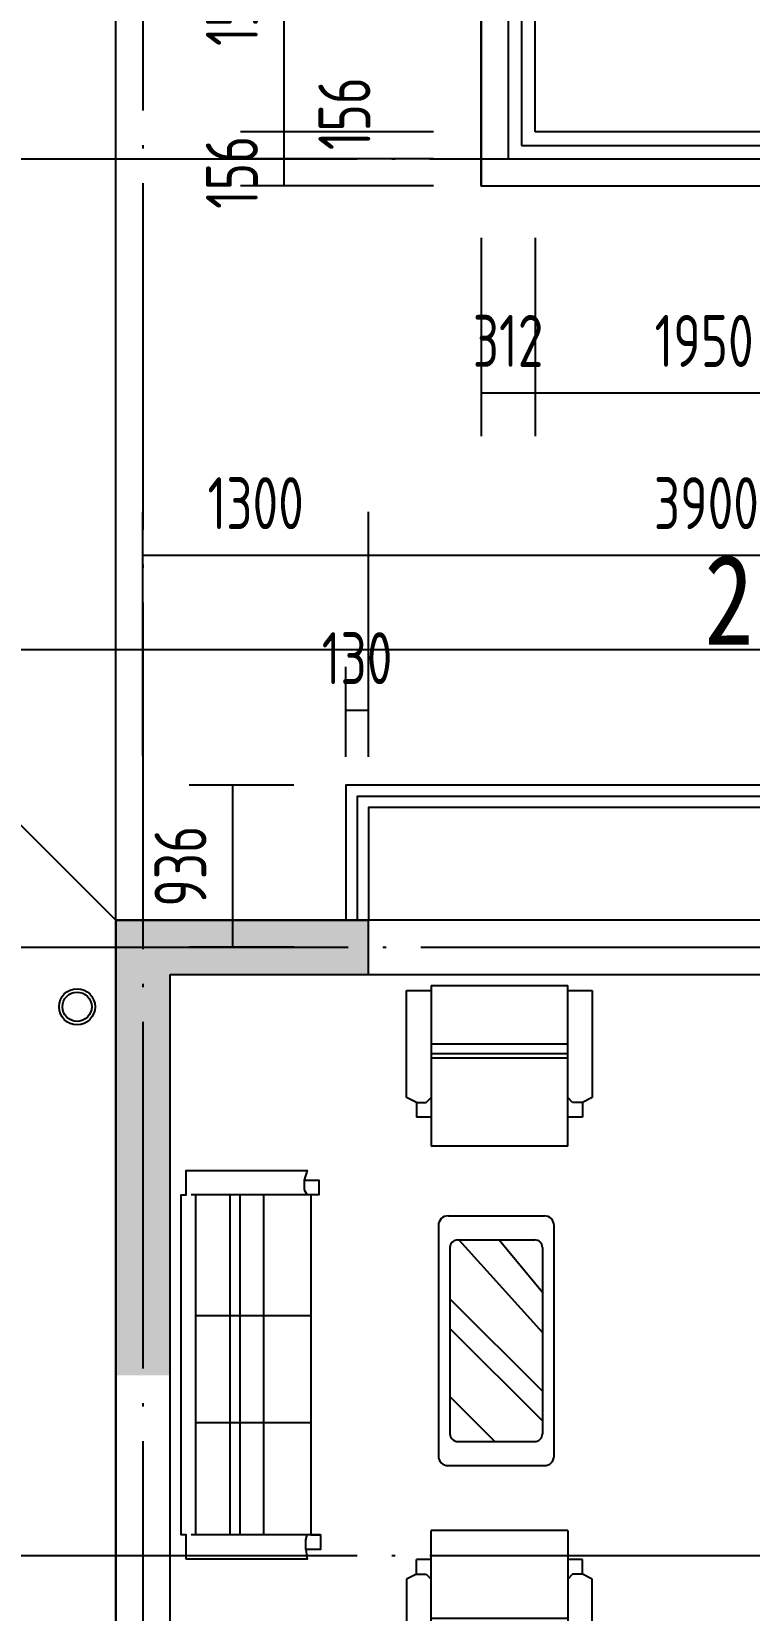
# Model space of a CAD drawing. Extents: x -726032 to 135930, y -151624 to 587044.
# Drawn here: x -712407 to -708266, y 563876 to 572987 of the extents above; entities that cross this region are included whole.
import ezdxf

# ---------------------------------------------------------------- set-up
doc = ezdxf.new("R2010")
doc.units = 0
doc.header["$LTSCALE"] = 1000
doc.header["$MEASUREMENT"] = 0
doc.linetypes.add('DOTE', pattern=[2.42, 2, -0.2, 0.02, -0.2])
doc.layers.get('0').update_dxf_attribs({"linetype": 'CONTINUOUS'})
doc.layers.get('DEFPOINTS').update_dxf_attribs({"color": 1, "linetype": 'CONTINUOUS'})
for name, color, linetype in [('COLUMN', 170, 'CONTINUOUS'), ('DOTE', 8, 'DOTE'), ('GROUND', 45, 'CONTINUOUS'), ('PUB_DIM', 245, 'CONTINUOUS'), ('STAIR', 42, 'CONTINUOUS'), ('WALL', 255, 'CONTINUOUS'), ('WINDOW', 155, 'CONTINUOUS'), ('家具', 252, 'CONTINUOUS'), ('引线', 213, 'CONTINUOUS'), ('雨水管', 20, 'CONTINUOUS')]:
    doc.layers.add(name, color=color, linetype=linetype)
doc.styles.add('-宋体', font='SimSun.ttf', dxfattribs={"width": 0.8})
doc.styles.add('DIM_FONT', font='isocp.shx', dxfattribs={"width": 0.8})
doc.dimstyles.new('DIMN', dxfattribs={"dimtxt": 300, "dimasz": 1, "dimexe": 250, "dimexo": 300, "dimgap": 150, "dimtad": 1, "dimdec": 0, "dimzin": 0, "dimdsep": 46, "dimtxsty": 'DIM_FONT', "dimcen": 0.09, "dimclrt": 142, "dimadec": 0, "dimazin": 0, "dimtfac": 1, "dimtdec": 0, "dimtix": 1, "dimtmove": 2, "dimatfit": 3, "dimfxl": 1, "dimtolj": 1, "dimtzin": 0, "dimarcsym": 0})

# ---------------------------------------------------------------- blocks, each defined once
blk = doc.blocks.new('*D1474')
at = {"layer": 'DEFPOINTS', "color": 0, "transparency": 16777216}
for p in [(-709813.9, 572096.4), (-709501.9, 572096.4), (-709501.9, 570901.7)]:
    blk.add_point(p, dxfattribs=at)
at = {"layer": 'PUB_DIM', "color": 0, "lineweight": -2, "transparency": 16777216}
for p, q in [((-709813.9, 571796.4), (-709813.9, 570651.7)), ((-709501.9, 571796.4), (-709501.9, 570651.7)), ((-709814.9, 570901.7), (-709815.9, 570901.7)), ((-709813.9, 570901.7), (-709501.9, 570901.7)), ((-709500.9, 570901.7), (-709499.9, 570901.7))]:
    blk.add_line(p, q, dxfattribs=at)
at = {"layer": 'PUB_DIM', "color": 0, "transparency": 16777216}
for points in [[(-709814.9, 570901.8), (-709814.9, 570901.5), (-709813.9, 570901.7)], [(-709500.9, 570901.8), (-709500.9, 570901.5), (-709501.9, 570901.7)]]:
    blk.add_solid(points, dxfattribs=at)
at = {"layer": 'PUB_DIM', "color": 142, "transparency": 16777216, "insert": (-709657.9, 571201.7), "char_height": 300, "attachment_point": 5, "style": 'DIM_FONT'}
blk.add_mtext('\\A1;312', dxfattribs=at)
blk = doc.blocks.new('*D1475')
at = {"layer": 'DEFPOINTS', "color": 0, "transparency": 16777216}
for p in [(-710463.9, 569965.5), (-711763.9, 568506), (-710463.9, 568506)]:
    blk.add_point(p, dxfattribs=at)
at = {"layer": 'PUB_DIM', "color": 0, "lineweight": -2, "transparency": 16777216}
for p, q in [((-711763.9, 568806), (-711763.9, 570215.5)), ((-710463.9, 568806), (-710463.9, 570215.5)), ((-711762.9, 569965.5), (-710464.9, 569965.5))]:
    blk.add_line(p, q, dxfattribs=at)
at = {"layer": 'PUB_DIM', "color": 0, "transparency": 16777216}
for points in [[(-711762.9, 569965.7), (-711762.9, 569965.3), (-711763.9, 569965.5)], [(-710464.9, 569965.7), (-710464.9, 569965.3), (-710463.9, 569965.5)]]:
    blk.add_solid(points, dxfattribs=at)
at = {"layer": 'PUB_DIM', "color": 142, "transparency": 16777216, "insert": (-711113.9, 570265.5), "char_height": 300, "attachment_point": 5, "style": 'DIM_FONT'}
blk.add_mtext('\\A1;1300', dxfattribs=at)
blk = doc.blocks.new('*D1476')
at = {"layer": 'DEFPOINTS', "color": 0, "transparency": 16777216}
for p in [(-710593.9, 568638.4), (-711247.6, 567702.4), (-710593.9, 567702.4)]:
    blk.add_point(p, dxfattribs=at)
at = {"layer": 'PUB_DIM', "color": 0, "lineweight": -2, "transparency": 16777216}
for p, q in [((-710893.9, 568638.4), (-711497.6, 568638.4)), ((-711247.6, 568637.4), (-711247.6, 567703.4)), ((-710893.9, 567702.4), (-711497.6, 567702.4))]:
    blk.add_line(p, q, dxfattribs=at)
at = {"layer": 'PUB_DIM', "color": 0, "transparency": 16777216}
for points in [[(-711247.8, 568637.4), (-711247.5, 568637.4), (-711247.6, 568638.4)], [(-711247.8, 567703.4), (-711247.5, 567703.4), (-711247.6, 567702.4)]]:
    blk.add_solid(points, dxfattribs=at)
at = {"layer": 'PUB_DIM', "color": 142, "transparency": 16777216, "insert": (-711547.6, 568170.4), "char_height": 300, "attachment_point": 5, "rotation": 90, "style": 'DIM_FONT'}
blk.add_mtext('\\A1;936', dxfattribs=at)
blk = doc.blocks.new('*D1477')
at = {"layer": 'DEFPOINTS', "color": 0, "transparency": 16777216}
for p in [(-710463.9, 569071), (-710593.9, 568501.5), (-710463.9, 568501.5)]:
    blk.add_point(p, dxfattribs=at)
at = {"layer": 'PUB_DIM', "color": 0, "lineweight": -2, "transparency": 16777216}
for p, q in [((-710593.9, 568801.5), (-710593.9, 569321)), ((-710463.9, 568801.5), (-710463.9, 569321)), ((-710594.9, 569071), (-710595.9, 569071)), ((-710593.9, 569071), (-710463.9, 569071)), ((-710462.9, 569071), (-710461.9, 569071))]:
    blk.add_line(p, q, dxfattribs=at)
at = {"layer": 'PUB_DIM', "color": 0, "transparency": 16777216}
for points in [[(-710594.9, 569071.1), (-710594.9, 569070.8), (-710593.9, 569071)], [(-710462.9, 569071.1), (-710462.9, 569070.8), (-710463.9, 569071)]]:
    blk.add_solid(points, dxfattribs=at)
at = {"layer": 'PUB_DIM', "color": 142, "transparency": 16777216, "insert": (-710528.9, 569371), "char_height": 300, "attachment_point": 5, "style": 'DIM_FONT'}
blk.add_mtext('\\A1;130', dxfattribs=at)
blk = doc.blocks.new('*D1479')
at = {"layer": 'DEFPOINTS', "color": 0, "transparency": 16777216}
for p in [(-709787.9, 573968.4), (-710951, 572408.4), (-709787.9, 572408.4)]:
    blk.add_point(p, dxfattribs=at)
at = {"layer": 'PUB_DIM', "color": 0, "lineweight": -2, "transparency": 16777216}
for p, q in [((-710087.9, 573968.4), (-711201, 573968.4)), ((-710951, 573967.4), (-710951, 572409.4)), ((-710087.9, 572408.4), (-711201, 572408.4))]:
    blk.add_line(p, q, dxfattribs=at)
at = {"layer": 'PUB_DIM', "color": 0, "transparency": 16777216}
for points in [[(-710951.1, 573967.4), (-710950.8, 573967.4), (-710951, 573968.4)], [(-710951.1, 572409.4), (-710950.8, 572409.4), (-710951, 572408.4)]]:
    blk.add_solid(points, dxfattribs=at)
at = {"layer": 'PUB_DIM', "color": 142, "transparency": 16777216, "insert": (-711251, 573188.4), "char_height": 300, "attachment_point": 5, "rotation": 90, "style": 'DIM_FONT'}
blk.add_mtext('\\A1;1560', dxfattribs=at)
blk = doc.blocks.new('*D1480')
at = {"layer": 'DEFPOINTS', "color": 0, "transparency": 16777216}
for p in [(-709787.9, 572252.4), (-710951, 572096.4), (-709787.9, 572096.4)]:
    blk.add_point(p, dxfattribs=at)
at = {"layer": 'PUB_DIM', "color": 0, "lineweight": -2, "transparency": 16777216}
for p, q in [((-710087.9, 572252.4), (-711201, 572252.4)), ((-710951, 572253.4), (-710951, 572254.4)), ((-710951, 572252.4), (-710951, 572096.4)), ((-710087.9, 572096.4), (-711201, 572096.4)), ((-710951, 572095.4), (-710951, 572094.4))]:
    blk.add_line(p, q, dxfattribs=at)
at = {"layer": 'PUB_DIM', "color": 0, "transparency": 16777216}
for points in [[(-710951.1, 572253.4), (-710950.8, 572253.4), (-710951, 572252.4)], [(-710951.1, 572095.4), (-710950.8, 572095.4), (-710951, 572096.4)]]:
    blk.add_solid(points, dxfattribs=at)
at = {"layer": 'PUB_DIM', "color": 142, "transparency": 16777216, "insert": (-711251, 572174.4), "char_height": 300, "attachment_point": 5, "rotation": 90, "style": 'DIM_FONT'}
blk.add_mtext('\\A1;156', dxfattribs=at)
blk = doc.blocks.new('*D1481')
at = {"layer": 'DEFPOINTS', "color": 0, "transparency": 16777216}
for p in [(-709787.9, 572408.4), (-710951, 572252.4), (-709787.9, 572252.4)]:
    blk.add_point(p, dxfattribs=at)
at = {"layer": 'PUB_DIM', "color": 0, "lineweight": -2, "transparency": 16777216}
for p, q in [((-710087.9, 572408.4), (-711201, 572408.4)), ((-710951, 572409.4), (-710951, 572410.4)), ((-710951, 572408.4), (-710951, 572252.4)), ((-710087.9, 572252.4), (-711201, 572252.4)), ((-710951, 572251.4), (-710951, 572250.4))]:
    blk.add_line(p, q, dxfattribs=at)
at = {"layer": 'PUB_DIM', "color": 0, "transparency": 16777216}
for points in [[(-710951.1, 572409.4), (-710950.8, 572409.4), (-710951, 572408.4)], [(-710951.1, 572251.4), (-710950.8, 572251.4), (-710951, 572252.4)]]:
    blk.add_solid(points, dxfattribs=at)
at = {"layer": 'PUB_DIM', "color": 142, "transparency": 16777216, "insert": (-710602.1, 572513.3), "char_height": 300, "attachment_point": 5, "rotation": 90, "style": 'DIM_FONT'}
blk.add_mtext('\\A1;156', dxfattribs=at)
blk = doc.blocks.new('*D1483')
at = {"layer": 'DEFPOINTS', "color": 0, "transparency": 16777216}
for p in [(-709501.9, 572096.4), (-707551.9, 572096.4), (-707551.9, 570901.7)]:
    blk.add_point(p, dxfattribs=at)
at = {"layer": 'PUB_DIM', "color": 0, "lineweight": -2, "transparency": 16777216}
for p, q in [((-709501.9, 571796.4), (-709501.9, 570651.7)), ((-707551.9, 571796.4), (-707551.9, 570651.7)), ((-709500.9, 570901.7), (-707552.9, 570901.7))]:
    blk.add_line(p, q, dxfattribs=at)
at = {"layer": 'PUB_DIM', "color": 0, "transparency": 16777216}
for points in [[(-709500.9, 570901.8), (-709500.9, 570901.5), (-709501.9, 570901.7)], [(-707552.9, 570901.8), (-707552.9, 570901.5), (-707551.9, 570901.7)]]:
    blk.add_solid(points, dxfattribs=at)
at = {"layer": 'PUB_DIM', "color": 142, "transparency": 16777216, "insert": (-708526.9, 571201.7), "char_height": 300, "attachment_point": 5, "style": 'DIM_FONT'}
blk.add_mtext('\\A1;1950', dxfattribs=at)
blk = doc.blocks.new('*D1484')
at = {"layer": 'DEFPOINTS', "color": 0, "transparency": 16777216}
for p in [(-706563.9, 569965.5), (-710463.9, 568506), (-706563.9, 568506)]:
    blk.add_point(p, dxfattribs=at)
at = {"layer": 'PUB_DIM', "color": 0, "lineweight": -2, "transparency": 16777216}
for p, q in [((-710463.9, 568806), (-710463.9, 570215.5)), ((-706563.9, 568806), (-706563.9, 570215.5)), ((-710462.9, 569965.5), (-706564.9, 569965.5))]:
    blk.add_line(p, q, dxfattribs=at)
at = {"layer": 'PUB_DIM', "color": 0, "transparency": 16777216}
for points in [[(-710462.9, 569965.7), (-710462.9, 569965.3), (-710463.9, 569965.5)], [(-706564.9, 569965.7), (-706564.9, 569965.3), (-706563.9, 569965.5)]]:
    blk.add_solid(points, dxfattribs=at)
at = {"layer": 'PUB_DIM', "color": 142, "transparency": 16777216, "insert": (-708513.9, 570265.5), "char_height": 300, "attachment_point": 5, "style": 'DIM_FONT'}
blk.add_mtext('\\A1;3900', dxfattribs=at)
blk = doc.blocks.new('A$C3D9F154E')
at = {"layer": '家具', "linetype": 'ByBlock'}
for p, q in [((1000, 3110), (1108.1, 3110)), ((1000, 2634.5), (1000, 3110)), ((1108.1, 3131.6), (1108.1, 2418.4)), ((1108.1, 3131.6), (1715, 3131.6)), ((1715, 2418.4), (1715, 3131.6)), ((1715, 3110), (1823.1, 3110)), ((1823.1, 3110), (1823.1, 2634.5)), ((1715, 2872.2), (1108.1, 2872.2)), ((1715, 2829), (1108.1, 2829)), ((1715, 2809.7), (1108.1, 2809.7)), ((1043.3, 2612.9), (1000, 2634.5)), ((1043.3, 2612.9), (1086.5, 2612.9)), ((1043.3, 2612.9), (1043.3, 2548)), ((1086.5, 2612.9), (1108.1, 2634.5)), ((1736.6, 2612.9), (1715, 2634.5)), ((1779.8, 2612.9), (1736.6, 2612.9)), ((1823.1, 2634.5), (1779.8, 2612.9)), ((1779.8, 2612.9), (1779.8, 2548)), ((1108.1, 2548), (1043.3, 2548)), ((1779.8, 2548), (1715, 2548)), ((1715, 2418.4), (1108.1, 2418.4)), ((1108.1, 0), (1108.1, 713.2)), ((1715, 713.2), (1108.1, 713.2)), ((1715, 713.2), (1715, 0)), ((1043.3, 518.7), (1043.3, 583.5)), ((1108.1, 583.5), (1043.3, 583.5)), ((1779.8, 583.5), (1715, 583.5)), ((1779.8, 518.7), (1779.8, 583.5)), ((1043.3, 518.7), (1000, 497.1)), ((1000, 497.1), (1000, 21.6)), ((1043.3, 518.7), (1086.5, 518.7)), ((1086.5, 518.7), (1108.1, 497.1)), ((1736.6, 518.7), (1715, 497.1)), ((1779.8, 518.7), (1736.6, 518.7)), ((1823.1, 497.1), (1779.8, 518.7)), ((1823.1, 21.6), (1823.1, 497.1)), ((1715, 321.9), (1108.1, 321.9)), ((1715, 302.6), (1108.1, 302.6)), ((1715, 259.4), (1108.1, 259.4)), ((1000, 21.6), (1108.1, 21.6)), ((1108.1, 0), (1715, 0)), ((1715, 21.6), (1823.1, 21.6))]:
    blk.add_line(p, q, dxfattribs=at)
at = {"layer": '家具'}
for p, q in [((545.9, 2267.8), (545.9, 2224.6)), ((610.7, 2203), (43.2, 2203)), ((64.8, 693.4), (64.8, 2203)), ((216.1, 2203), (216.1, 693.4)), ((259.4, 2203), (259.4, 693.4)), ((364.5, 2203), (364.5, 693.4)), ((545.9, 2224.6), (559, 2203)), ((1183.6, 2109.5), (1611.1, 2109.5)), ((1140.8, 2066.8), (1140.8, 1043.5)), ((1653.8, 2066.8), (1653.8, 1043.5)), ((1192.1, 1968.4), (1192.1, 1141.8)), ((1226.3, 2002.6), (1568.3, 2002.6)), ((1231.6, 2002.6), (1602.5, 1591.7)), ((1410.7, 2002.6), (1602.5, 1770.8)), ((1602.5, 1968.4), (1602.5, 1141.8)), ((1192.1, 1741.3), (1602.5, 1330.9)), ((575.2, 1665.9), (64.8, 1665.9)), ((1192.1, 1609.6), (1602.5, 1199.2)), ((1192.1, 1307.4), (1391.9, 1107.6)), ((575.2, 1190.4), (64.8, 1190.4)), ((1226.3, 1107.6), (1568.3, 1107.6)), ((1183.6, 1000.8), (1611.1, 1000.8)), ((617.6, 693.4), (43.2, 693.4)), ((552.8, 671.7), (559, 693.4)), ((552.8, 628.5), (552.8, 671.7))]:
    blk.add_line(p, q, dxfattribs=at)
blk.add_lwpolyline([(21.6, 585.3), (21.6, 693.4), (0, 693.4), (0, 2203), (21.6, 2203), (21.6, 2311.1), (559, 2311.1), (545.9, 2267.8), (610.7, 2267.8), (610.7, 2203), (575.2, 2203), (575.2, 693.4), (617.6, 693.4), (617.6, 628.5), (552.8, 628.5), (559, 585.3)], close=True, dxfattribs=at)
for centre, radius, start, end in [((1183.6, 2066.8), 42.8, 89.99998, 179.99998), ((1611.1, 2066.8), 42.8, 359.99998, 89.99998), ((1226.3, 1968.4), 34.2, 89.99998, 179.99998), ((1568.3, 1968.4), 34.2, 359.99998, 89.99998), ((1226.3, 1141.8), 34.2, 179.99998, 269.99998), ((1568.3, 1141.8), 34.2, 269.99998, 359.99998), ((1183.6, 1043.5), 42.8, 179.99998, 269.99998), ((1611.1, 1043.5), 42.8, 269.99998, 359.99998)]:
    blk.add_arc(centre, radius, start, end, dxfattribs=at)

msp = doc.modelspace()

# ---------------------------------------------------------------- linework, layer by layer
for points in [[(-711919.9, 574748.4), (-689143.9, 574748.4), (-689143.9, 549866.4), (-711919.9, 549866.4)], [(-711919.9, 557666.4), (-709839.9, 557666.4), (-709839.9, 549866.4), (-691067.9, 549866.4), (-691067.9, 557666.4), (-689143.9, 557666.4), (-689143.9, 567858.4), (-698581.9, 567858.4), (-698581.9, 572408.4), (-702377.9, 572408.4), (-702377.9, 567858.4), (-711919.9, 567858.4)]]:
    msp.add_lwpolyline(points, close=True)
at = {"layer": 'COLUMN'}
for points in [[(-711919.9, 567858.4), (-711919.9, 565232.4), (-711607.9, 567546.4), (-711607.9, 565232.4)], [(-711919.9, 567858.4), (-711607.9, 567546.4), (-710463.9, 567858.4), (-710463.9, 567546.4)]]:
    msp.add_solid(points, dxfattribs=at)
at = {"layer": 'DOTE'}
for p, q in [((-711763.9, 576952), (-711763.9, 546480.4)), ((-712529.2, 572252.4), (-642897.4, 572252.4)), ((-712581.2, 567702.4), (-642897.4, 567702.4)), ((-712529.2, 564192.4), (-642897.4, 564192.4))]:
    msp.add_line(p, q, dxfattribs=at)
at = {"layer": 'GROUND'}
for p, q in [((-706849.9, 569418.4), (-713479.9, 569418.4)), ((-713479.9, 569418.4), (-711919.9, 567858.4))]:
    msp.add_line(p, q, dxfattribs=at)
at = {"layer": 'STAIR'}
for p, q in [((-709813.9, 572096.4), (-709813.9, 576464.4)), ((-709657.9, 576308.4), (-709657.9, 572252.4)), ((-709579.9, 576230.4), (-709579.9, 572330.4)), ((-709501.9, 572408.4), (-709501.9, 576152.4)), ((-702377.9, 572408.4), (-709501.9, 572408.4)), ((-709579.9, 572330.4), (-702377.9, 572330.4)), ((-709657.9, 572252.4), (-702377.9, 572252.4))]:
    msp.add_line(p, q, dxfattribs=at)
msp.add_lwpolyline([(-709501.9, 576152.4), (-704860.9, 576152.4, 0.414214), (-704795.9, 576217.4), (-704795.9, 576399.4, 0.414214), (-704860.9, 576464.4), (-709813.9, 576464.4), (-709813.9, 572096.4), (-702377.9, 572096.4)], format="xyb", dxfattribs=at)
at = {"layer": 'WALL'}
for p, q in [((-711919.9, 567858.4), (-711919.9, 557666.4)), ((-711919.9, 567858.4), (-710463.9, 567858.4)), ((-710463.9, 567546.4), (-710463.9, 567858.4)), ((-711607.9, 561982.4), (-711607.9, 567546.4)), ((-711607.9, 567546.4), (-710463.9, 567546.4))]:
    msp.add_line(p, q, dxfattribs=at)
at = {"layer": 'WINDOW'}
msp.add_line((-710463.9, 567546.4), (-706563.9, 567546.4), dxfattribs=at)
for points in [[(-706433.9, 567858.4), (-706433.9, 568638.4), (-710593.9, 568638.4), (-710593.9, 567858.4)], [(-706498.9, 567858.4), (-706498.9, 568573.4), (-710528.9, 568573.4), (-710528.9, 567858.4)], [(-706563.9, 567858.4), (-706563.9, 568508.4), (-710463.9, 568508.4), (-710463.9, 567858.4)]]:
    msp.add_lwpolyline(points, dxfattribs=at)
at = {"layer": '雨水管'}
for radius in [104, 84.5]:
    msp.add_circle((-712144.3, 567359.6), radius, dxfattribs=at)

# ---------------------------------------------------------------- block references
at = {"layer": '家具', "xscale": 1.299999999999272, "yscale": 1.299999999999272, "zscale": 1.299999999999272}
msp.add_blockref('A$C3D9F154E', (-711542.9, 563410.4), dxfattribs=at)

# ---------------------------------------------------------------- texts
at = {"layer": '引线', "style": '-宋体', "width": 0.8}
msp.add_text('2', height=520, dxfattribs=at).set_placement((-708525.3, 569448.7))

# ---------------------------------------------------------------- dimensions: what is measured, and where the dimension line sits
at = {"layer": 'PUB_DIM'}
for base, p1, p2, picture, middle in [((-710951, 572408.4), (-709787.9, 573968.4), (-709787.9, 572408.4), '*D1479', (-711251, 573188.4)), ((-710951, 572096.4), (-709787.9, 572252.4), (-709787.9, 572096.4), '*D1480', (-711251, 572174.4)), ((-711247.6, 567702.4), (-710593.9, 568638.4), (-710593.9, 567702.4), '*D1476', (-711547.6, 568170.4))]:
    dim = msp.add_linear_dim(base=base, p1=p1, p2=p2, angle=90, dimstyle='DIMN', dxfattribs=at)
    dim.commit()
    dim.dimension.update_dxf_attribs({"geometry": picture, "text_midpoint": middle})
dim = msp.add_linear_dim(base=(-710951, 572252.4), p1=(-709787.9, 572408.4), p2=(-709787.9, 572252.4), angle=90, dimstyle='DIMN', dxfattribs=at)
dim.commit()
dim.dimension.update_dxf_attribs({"geometry": '*D1481', "text_midpoint": (-710602.1, 572513.3), "dimtype": 160})
for base, p1, p2, picture, middle in [((-709501.9, 570901.7), (-709813.9, 572096.4), (-709501.9, 572096.4), '*D1474', (-709657.9, 571201.7)), ((-707551.9, 570901.7), (-709501.9, 572096.4), (-707551.9, 572096.4), '*D1483', (-708526.9, 571201.7)), ((-710463.9, 569965.5), (-711763.9, 568506), (-710463.9, 568506), '*D1475', (-711113.9, 570265.5)), ((-706563.9, 569965.5), (-710463.9, 568506), (-706563.9, 568506), '*D1484', (-708513.9, 570265.5)), ((-710463.9, 569071), (-710593.9, 568501.5), (-710463.9, 568501.5), '*D1477', (-710528.9, 569371))]:
    dim = msp.add_linear_dim(base=base, p1=p1, p2=p2, dimstyle='DIMN', dxfattribs=at)
    dim.commit()
    dim.dimension.update_dxf_attribs({"geometry": picture, "text_midpoint": middle})

doc.saveas('drawing.dxf')
